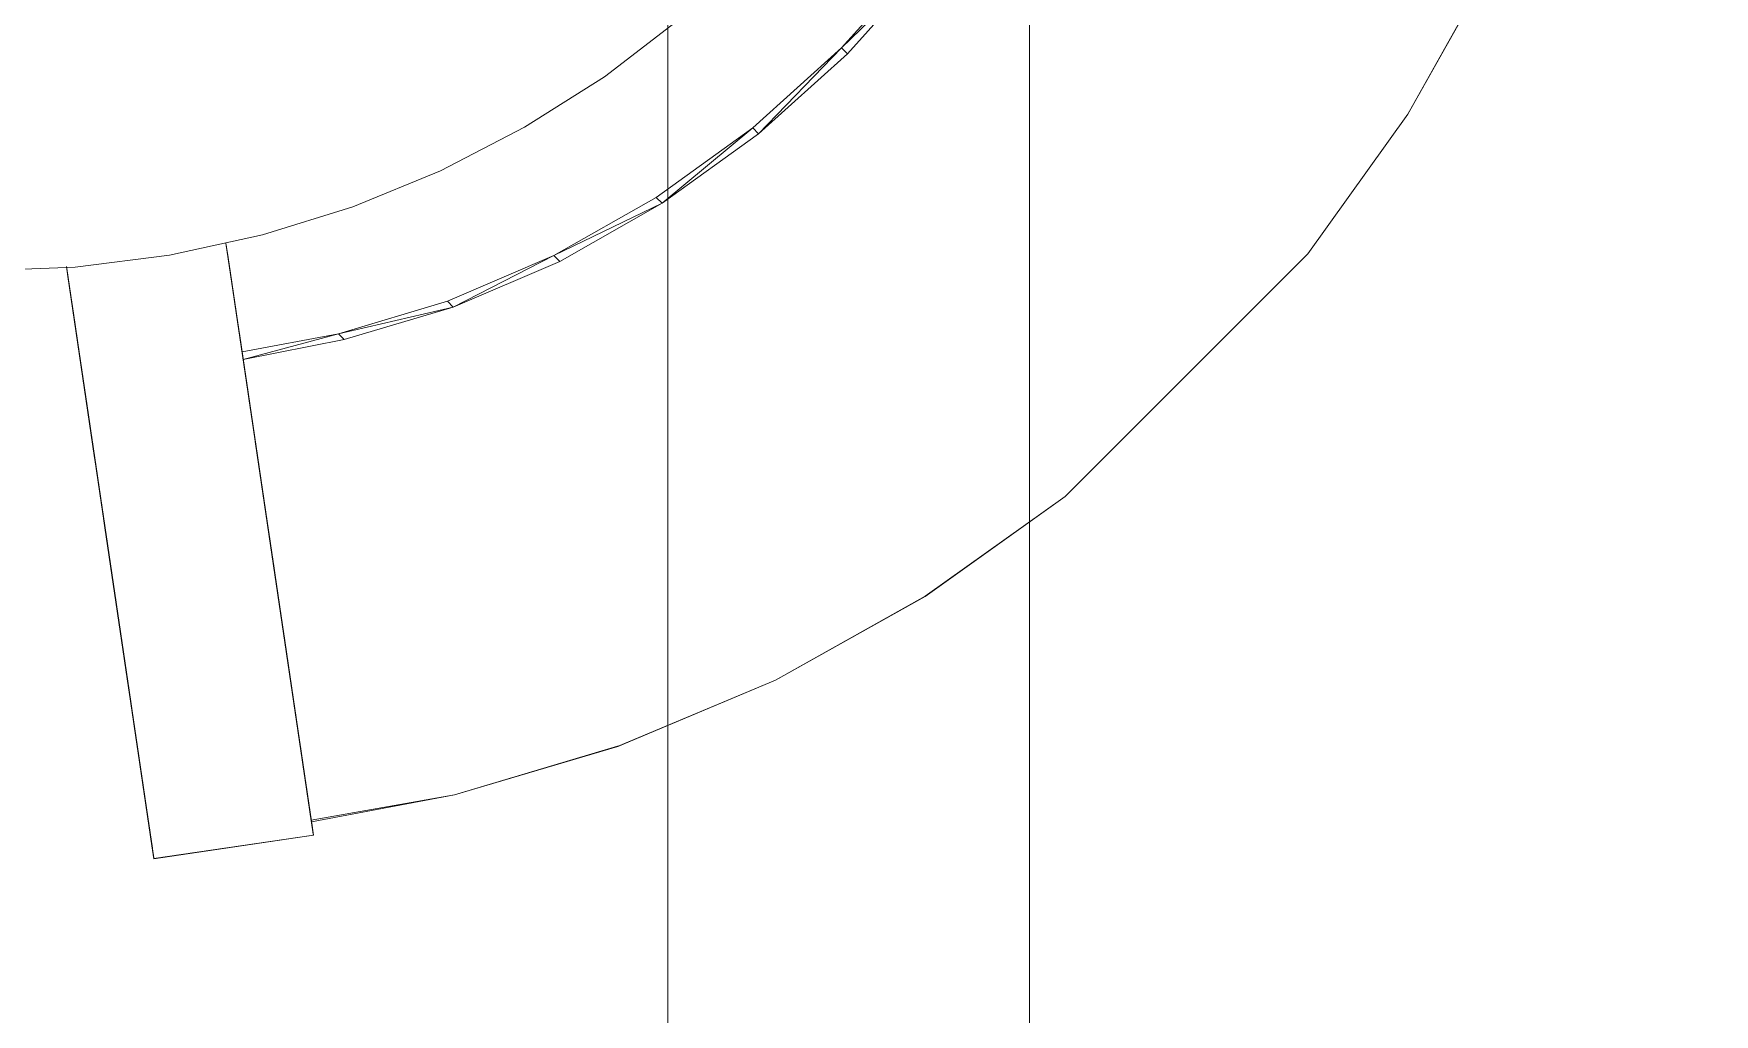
# Model space of a CAD drawing. Extents: x -566 to 72611, y -487 to 32334.
# Drawn here: x 51.11 to 62.85, y 194.61 to 201.46 of the extents above; entities that cross this region are included whole.
import ezdxf

# ---------------------------------------------------------------- set-up
doc = ezdxf.new("R2010")
doc.units = 0
doc.header["$LTSCALE"] = 0.5
doc.header["$MEASUREMENT"] = 0
doc.layers.add('ceilling', color=141, linetype='CONTINUOUS', lineweight=18)
doc.layers.add('floor', color=7, linetype='CONTINUOUS', lineweight=5, true_color=0xcfcfcf)
doc.layers.add('layout', color=7, linetype='CONTINUOUS', lineweight=5, true_color=0xcfcfcf)

msp = doc.modelspace()

# ---------------------------------------------------------------- hatches: boundary and pattern name
at = {"layer": 'floor'}
h = msp.add_hatch(dxfattribs=at)
h.set_pattern_fill('ANSI37', color=256, scale=100, angle=45)
h.set_pattern_definition([(90, (243.028, 267.632), (-12.5, 9e-16), []), (180, (243.028, 267.632), (-9e-16, -12.5), [])])
h.paths.add_polyline_path([(253.46925, 349.5), (154.11744, 349.5), (154.11744, 348.5), (101.14781, 348.5), (101.14781, 349.5), (0, 349.5), (0, 344.5), (36, 344.5, -0.33835703), (0, 308.66941), (0, 308.5), (0, 173.75), (253.46925, 173.75)])
h.paths.add_polyline_path([(36, 344.5), (0, 344.5), (0, 308.66941, 0.33835703)], flags=17)
h.paths.add_polyline_path([(253.46925, 173.75), (0, 173.75), (0, 173.74997), (0, 169.75), (253.46925, 169.75)])
h.paths.add_polyline_path([(253.46925, 169.75), (0, 169.75), (0, 149.21137), (36, 149.21137, -0.33835703), (0, 113.38078), (0, 113.21137), (0, 29.94998), (0, -5), (253.46925, -5)])
h.paths.add_polyline_path([(36, 149.21137), (0, 149.21137), (0, 113.38078, 0.33835703)], flags=17)
h.paths.add_polyline_path([(575.25, 169.75), (510, 169.75), (474.75, 169.75), (327.5, 169.75), (285.46925, 169.75), (285.46925, 165.75), (253.46925, 165.75), (253.46925, -5), (263.99725, -5), (263.99725, 95.99051), (287, 95.99051), (287, 97.5), (292, 97.5), (292, -5), (341.25, -5), (341.25, 13.02988), (341.25012, 15.02988), (346.24839, 15.02988, 0.36108524), (374.08728, 41.24999), (346.25012, 41.24999), (346.25012, 42.99999), (341.25, 42.99999), (341.25, 44.99999), (341.25, 97.5), (357.75, 97.5), (405.75, 97.5), (575.25, 97.5)])

# ---------------------------------------------------------------- linework, layer by layer
at = {"layer": 'ceilling'}
msp.add_line((58.06343, 349.5), (58.06343, 173.75), dxfattribs=at)
at = {"layer": 'layout'}
for points in [[(40.49762, 196.77264, -69.73263), (61.30317, 217.58074, -69.72025), (40.49643, 196.774, -69.72025)], [(61.30317, 217.58074, -69.72025), (40.49762, 196.77264, -69.73263), (61.30444, 217.57947, -69.73263)], [(57.30934, 201.98551, -77.49094), (57.34999, 201.94485, -76.60138), (56.75121, 201.36454, -77.4938)], [(57.34999, 201.94485, -76.60138), (56.75121, 201.36454, -77.4938), (56.79195, 201.3238, -76.60426)], [(61.29212, 201.94541, -67.41885), (60.70845, 200.90098, -67.49301), (61.29421, 201.94595, -67.45901)], [(55.61876, 201.56499, -79.38364), (55.09441, 201.1639, -80.51045), (55.61876, 201.56499, -80.51045)], [(55.09441, 201.1639, -80.51045), (55.61876, 201.56499, -79.38364), (55.09441, 201.1639, -79.38364)], [(56.17088, 200.76574, -76.60138), (56.75121, 201.36454, -77.4938), (56.13023, 200.8064, -77.49094)], [(56.75121, 201.36454, -77.4938), (56.17088, 200.76574, -76.60138), (56.79195, 201.3238, -76.60426)], [(55.09441, 201.1639, -79.38364), (54.53654, 200.81026, -80.51045), (55.09441, 201.1639, -80.51045)], [(54.53654, 200.81026, -80.51045), (55.09441, 201.1639, -79.38364), (54.53654, 200.81026, -79.38364)], [(60.00859, 199.92715, -67.55636), (60.70845, 200.90098, -67.49301), (60.01008, 199.92519, -67.51612)], [(54.53654, 200.81026, -79.38364), (53.94913, 200.50684, -80.51045), (54.53654, 200.81026, -80.51045)], [(53.94913, 200.50684, -80.51045), (54.53654, 200.81026, -79.38364), (53.94913, 200.50684, -79.38364)], [(55.49735, 200.27969, -76.5928), (56.13023, 200.8064, -77.49094), (55.4567, 200.32035, -77.48236)], [(56.13023, 200.8064, -77.49094), (55.49735, 200.27969, -76.5928), (56.17088, 200.76574, -76.60138)], [(53.94913, 200.50684, -79.38364), (53.33676, 200.25578, -80.51045), (53.94913, 200.50684, -80.51045)], [(53.33676, 200.25578, -80.51045), (53.94913, 200.50684, -79.38364), (53.33676, 200.25578, -79.38364)], [(53.33676, 200.25578, -79.38364), (52.70393, 200.05903, -80.51045), (53.33676, 200.25578, -80.51045)], [(52.70393, 200.05903, -80.51045), (53.33676, 200.25578, -79.38364), (52.70393, 200.05903, -79.38364)], [(54.74174, 199.9144, -77.46822), (55.49735, 200.27969, -76.5928), (55.4567, 200.32035, -77.48236)], [(55.49735, 200.27969, -76.5928), (54.74174, 199.9144, -77.46822), (54.78239, 199.87375, -76.57867)], [(52.70393, 200.05903, -79.38364), (52.0553, 199.91811, -80.51045), (52.70393, 200.05903, -80.51045)], [(52.0553, 199.91811, -80.51045), (52.70393, 200.05903, -79.38364), (52.0553, 199.91811, -79.38364)], [(52.62115, 198.84239, -87.07021), (52.4603, 199.93158, -87.19993), (52.4499, 200.00197, -86.63776)], [(52.62115, 198.84239, -87.07021), (52.4499, 200.00197, -86.63776), (52.61097, 198.9111, -86.52105)], [(52.0553, 199.91811, -79.38364), (51.39593, 199.83395, -80.51045), (52.0553, 199.91811, -80.51045)], [(51.39593, 199.83395, -80.51045), (52.0553, 199.91811, -79.38364), (51.39593, 199.83395, -79.38364)], [(52.6123, 198.90225, -79.9634), (52.45193, 199.98829, -79.80917), (52.71196, 198.22764, -76.3473)], [(52.71196, 198.22764, -76.3473), (52.45193, 199.98829, -79.80917), (52.55279, 199.30522, -76.14727)], [(52.63233, 198.76639, -87.61851), (52.47178, 199.85381, -87.76122), (52.4603, 199.93158, -87.19993)], [(52.63233, 198.76639, -87.61851), (52.4603, 199.93158, -87.19993), (52.62115, 198.84239, -87.07021)], [(54.03778, 199.55468, -76.55921), (54.74174, 199.9144, -77.46822), (53.99713, 199.59533, -77.44877)], [(54.74174, 199.9144, -77.46822), (54.03778, 199.55468, -76.55921), (54.78239, 199.87375, -76.57867)], [(60.00868, 199.92551, -67.47594), (58.31298, 198.23034, -67.52867), (60.01008, 199.92519, -67.51612)], [(51.39593, 199.83395, -79.38364), (50.73051, 199.80728, -80.51045), (51.39593, 199.83395, -80.51045)], [(50.73051, 199.80728, -80.51045), (51.39593, 199.83395, -79.38364), (50.73051, 199.80728, -79.38364)], [(51.34556, 199.76702, -87.19993), (51.50637, 198.67778, -87.07021), (51.33516, 199.83741, -86.63776)], [(51.33516, 199.83741, -86.63776), (51.50637, 198.67778, -87.07021), (51.49623, 198.74654, -86.52105)], [(51.33719, 199.82373, -79.80917), (51.49761, 198.73756, -79.9634), (51.59717, 198.06304, -76.34729)], [(51.33719, 199.82373, -79.80917), (51.59717, 198.06304, -76.34729), (51.43809, 199.14053, -76.14727)], [(51.35708, 199.68911, -87.76123), (51.51763, 198.6017, -87.61851), (51.34556, 199.76702, -87.19993)], [(51.34556, 199.76702, -87.19993), (51.51763, 198.6017, -87.61851), (51.50637, 198.67778, -87.07021)], [(52.64467, 198.68309, -88.16586), (52.48438, 199.76853, -88.32154), (52.47178, 199.85381, -87.76122)], [(52.64467, 198.68309, -88.16586), (52.47178, 199.85381, -87.76122), (52.63233, 198.76639, -87.61851)], [(52.65796, 198.59263, -88.71218), (52.49811, 199.67591, -88.8808), (52.48438, 199.76853, -88.32154)], [(52.65796, 198.59263, -88.71218), (52.48438, 199.76853, -88.32154), (52.64467, 198.68309, -88.16586)], [(51.36964, 199.60396, -88.32154), (51.52989, 198.51849, -88.16586), (51.35708, 199.68911, -87.76123)], [(51.35708, 199.68911, -87.76123), (51.52989, 198.51849, -88.16586), (51.51763, 198.6017, -87.61851)], [(52.67247, 198.49492, -89.25737), (52.51278, 199.57595, -89.4389), (52.49811, 199.67591, -88.8808)], [(52.67247, 198.49492, -89.25737), (52.49811, 199.67591, -88.8808), (52.65796, 198.59263, -88.71218)], [(51.38333, 199.5113, -88.8808), (51.54331, 198.42798, -88.71218), (51.36964, 199.60396, -88.32154)], [(51.36964, 199.60396, -88.32154), (51.54331, 198.42798, -88.71218), (51.52989, 198.51849, -88.16586)], [(52.68792, 198.39005, -89.80136), (52.52866, 199.46858, -89.99577), (52.51278, 199.57595, -89.4389)], [(52.68792, 198.39005, -89.80136), (52.51278, 199.57595, -89.4389), (52.67247, 198.49492, -89.25737)], [(53.23521, 199.3684, -77.42431), (54.03778, 199.55468, -76.55921), (53.99713, 199.59533, -77.44877)], [(54.03778, 199.55468, -76.55921), (53.23521, 199.3684, -77.42431), (53.27586, 199.32775, -76.53475)], [(51.39813, 199.4113, -89.4389), (51.55769, 198.33032, -89.25737), (51.38333, 199.5113, -88.8808)], [(51.38333, 199.5113, -88.8808), (51.55769, 198.33032, -89.25737), (51.54331, 198.42798, -88.71218)], [(51.41388, 199.30397, -89.99577), (51.57318, 198.22548, -89.80136), (51.39813, 199.4113, -89.4389)], [(51.39813, 199.4113, -89.4389), (51.57318, 198.22548, -89.80136), (51.55769, 198.33032, -89.25737)], [(52.70453, 198.27753, -90.34601), (52.54554, 199.35425, -90.54951), (52.52866, 199.46858, -89.99577)], [(52.70453, 198.27753, -90.34601), (52.52866, 199.46858, -89.99577), (52.68792, 198.39005, -89.80136)], [(51.43084, 199.18956, -90.54951), (51.58979, 198.11297, -90.34601), (51.41388, 199.30397, -89.99577)], [(51.41388, 199.30397, -89.99577), (51.58979, 198.11297, -90.34601), (51.57318, 198.22548, -89.80136)], [(52.72106, 198.16597, -90.87189), (52.56207, 199.24234, -91.07691), (52.54554, 199.35425, -90.54951)], [(52.72106, 198.16597, -90.87189), (52.54554, 199.35425, -90.54951), (52.70453, 198.27753, -90.34601)], [(52.71196, 198.22764, -76.3473), (52.55279, 199.30522, -76.14727), (52.81497, 197.52964, -73.24213)], [(52.81497, 197.52964, -73.24213), (52.55279, 199.30522, -76.14727), (52.65645, 198.60321, -73.02425)], [(52.57025, 199.18716, -91.33982), (53.23521, 199.3684, -77.42431), (52.56207, 199.24234, -91.07691)], [(53.23521, 199.3684, -77.42431), (52.57025, 199.18716, -91.33982), (53.27586, 199.32775, -76.53475)], [(51.44737, 199.07765, -91.07691), (51.60628, 198.00136, -90.87189), (51.43084, 199.18956, -90.54951)], [(51.43084, 199.18956, -90.54951), (51.60628, 198.00136, -90.87189), (51.58979, 198.11297, -90.34601)], [(52.73738, 198.05523, -91.39996), (52.57842, 199.13198, -91.60274), (52.56207, 199.24234, -91.07691)], [(52.73738, 198.05523, -91.39996), (52.56207, 199.24234, -91.07691), (52.72106, 198.16597, -90.87189)], [(51.43809, 199.14053, -76.14727), (51.59717, 198.06304, -76.34729), (51.70024, 197.36508, -73.24213)], [(51.43809, 199.14053, -76.14727), (51.70024, 197.36508, -73.24213), (51.54167, 198.4386, -73.02425)], [(51.57702, 198.19946, -71.9604), (51.43809, 199.14053, -76.14727), (51.54167, 198.4386, -73.02425)], [(51.46364, 198.96738, -91.60274), (51.6226, 197.89062, -91.39996), (51.44737, 199.07765, -91.07691)], [(51.44737, 199.07765, -91.07691), (51.6226, 197.89062, -91.39996), (51.60628, 198.00136, -90.87189)], [(52.75352, 197.94569, -91.92825), (52.59448, 199.02288, -92.1288), (52.57842, 199.13198, -91.60274)], [(52.75352, 197.94569, -91.92825), (52.57842, 199.13198, -91.60274), (52.73738, 198.05523, -91.39996)], [(51.47974, 198.85832, -92.1288), (51.63887, 197.78104, -91.92825), (51.46364, 198.96738, -91.60274)], [(51.46364, 198.96738, -91.60274), (51.63887, 197.78104, -91.92825), (51.6226, 197.89062, -91.39996)], [(52.76957, 197.83728, -92.45678), (52.6104, 198.91503, -92.65508), (52.59448, 199.02288, -92.1288)], [(52.76957, 197.83728, -92.45678), (52.59448, 199.02288, -92.1288), (52.75352, 197.94569, -91.92825)], [(51.49567, 198.75046, -92.65508), (51.65483, 197.67271, -92.45678), (51.47974, 198.85832, -92.1288)], [(51.47974, 198.85832, -92.1288), (51.65483, 197.67271, -92.45678), (51.63887, 197.78104, -91.92825)], [(52.78537, 197.73016, -92.98553), (52.62616, 198.80838, -93.18158), (52.6104, 198.91503, -92.65508)], [(52.78537, 197.73016, -92.98553), (52.6104, 198.91503, -92.65508), (52.76957, 197.83728, -92.45678)], [(51.51146, 198.64369, -93.18159), (51.67063, 197.56559, -92.98553), (51.49567, 198.75046, -92.65508)], [(51.49567, 198.75046, -92.65508), (51.67063, 197.56559, -92.98553), (51.65483, 197.67271, -92.45678)], [(52.80103, 197.62429, -93.5145), (52.64169, 198.7029, -93.70831), (52.62616, 198.80838, -93.18158)], [(52.80103, 197.62429, -93.5145), (52.62616, 198.80838, -93.18158), (52.78537, 197.73016, -92.98553)], [(51.52704, 198.53825, -93.70831), (51.68625, 197.45968, -93.5145), (51.51146, 198.64369, -93.18159)], [(51.51146, 198.64369, -93.18159), (51.68625, 197.45968, -93.5145), (51.67063, 197.56559, -92.98553)], [(52.81649, 197.51959, -94.04369), (52.6571, 198.59868, -94.23525), (52.64169, 198.7029, -93.70831)], [(52.80103, 197.62429, -93.5145), (52.64169, 198.7029, -93.70831), (52.81649, 197.51959, -94.04369)], [(52.81497, 197.52964, -73.24213), (52.65645, 198.60321, -73.02425), (52.85024, 197.29076, -72.17908)], [(52.85024, 197.29076, -72.17908), (52.65645, 198.60321, -73.02425), (52.69176, 198.36402, -71.9604)], [(52.83176, 197.41609, -94.5731), (52.67234, 198.49566, -94.76241), (52.6571, 198.59868, -94.23525)], [(52.83176, 197.41609, -94.5731), (52.6571, 198.59868, -94.23525), (52.81649, 197.51959, -94.04369)], [(51.54245, 198.43403, -94.23525), (51.7017, 197.35498, -94.04369), (51.52704, 198.53825, -93.70831)], [(51.52704, 198.53825, -93.70831), (51.7017, 197.35498, -94.04369), (51.68625, 197.45968, -93.5145)], [(52.84683, 197.31394, -95.10271), (52.68736, 198.3938, -95.28979), (52.67234, 198.49566, -94.76241)], [(52.84683, 197.31394, -95.10271), (52.67234, 198.49566, -94.76241), (52.83176, 197.41609, -94.5731)], [(51.54167, 198.4386, -73.02425), (51.70024, 197.36508, -73.24213), (51.73554, 197.12607, -72.17908)], [(51.54167, 198.4386, -73.02425), (51.73554, 197.12607, -72.17908), (51.57702, 198.19946, -71.9604)], [(51.55764, 198.33096, -94.76241), (51.71703, 197.25153, -94.5731), (51.54245, 198.43403, -94.23525)], [(51.54245, 198.43403, -94.23525), (51.71703, 197.25153, -94.5731), (51.7017, 197.35498, -94.04369)], [(52.86176, 197.21286, -95.63255), (52.70225, 198.2932, -95.81737), (52.68736, 198.3938, -95.28979)], [(52.86176, 197.21286, -95.63255), (52.68736, 198.3938, -95.28979), (52.84683, 197.31394, -95.10271)], [(52.85024, 197.29076, -72.17908), (52.69176, 198.36402, -71.9604), (52.85688, 197.24579, -71.98071)], [(52.85688, 197.24579, -71.98071), (52.69176, 198.36402, -71.9604), (52.86366, 197.20026, -71.78289)], [(52.86366, 197.20026, -71.78289), (52.69176, 198.36402, -71.9604), (52.69845, 198.31858, -71.75961)], [(51.57262, 198.22924, -95.28979), (51.73213, 197.14924, -95.10271), (51.55764, 198.33096, -94.76241)], [(51.55764, 198.33096, -94.76241), (51.73213, 197.14924, -95.10271), (51.71703, 197.25153, -94.5731)], [(52.86366, 197.20026, -71.78289), (52.69845, 198.31858, -71.75961), (52.87048, 197.15408, -71.58521)], [(52.87048, 197.15408, -71.58521), (52.69845, 198.31858, -71.75961), (52.70535, 198.27231, -71.55856)], [(52.87656, 197.11303, -96.16259), (52.71688, 198.19389, -96.34516), (52.70225, 198.2932, -95.81737)], [(52.87656, 197.11303, -96.16259), (52.70225, 198.2932, -95.81737), (52.86176, 197.21286, -95.63255)], [(52.87048, 197.15408, -71.58521), (52.70535, 198.27231, -71.55856), (52.87738, 197.10729, -71.38766)], [(52.87738, 197.10729, -71.38766), (52.70535, 198.27231, -71.55856), (52.71226, 198.22536, -71.35767)], [(51.58751, 198.12864, -95.81737), (51.74702, 197.0483, -95.63255), (51.57262, 198.22924, -95.28979)], [(51.57262, 198.22924, -95.28979), (51.74702, 197.0483, -95.63255), (51.73213, 197.14924, -95.10271)], [(51.57702, 198.19946, -71.9604), (51.73554, 197.12607, -72.17908), (51.74223, 197.08114, -71.98071)], [(51.57702, 198.19946, -71.9604), (51.74223, 197.08114, -71.98071), (51.74888, 197.03565, -71.78289)], [(51.57702, 198.19946, -71.9604), (51.74888, 197.03565, -71.78289), (51.5838, 198.15393, -71.75961)], [(51.5838, 198.15393, -71.75961), (51.74888, 197.03565, -71.78289), (51.75574, 196.98952, -71.58521)], [(51.5838, 198.15393, -71.75961), (51.75574, 196.98952, -71.58521), (51.59057, 198.10771, -71.55856)], [(51.60218, 198.0292, -96.34516), (51.76178, 196.94843, -96.16259), (51.58751, 198.12864, -95.81737)], [(51.58751, 198.12864, -95.81737), (51.76178, 196.94843, -96.16259), (51.74702, 197.0483, -95.63255)], [(52.87738, 197.10729, -71.38766), (52.71226, 198.22536, -71.35767), (52.88433, 197.05986, -71.19027)], [(52.88433, 197.05986, -71.19027), (52.71226, 198.22536, -71.35767), (52.71929, 198.17784, -71.1569)], [(52.71688, 198.19389, -96.34516), (52.89102, 197.01459, -96.69225), (52.73142, 198.09554, -96.8737)], [(52.89102, 197.01459, -96.69225), (52.71688, 198.19389, -96.34516), (52.87656, 197.11303, -96.16259)], [(52.88433, 197.05986, -71.19027), (52.71929, 198.17784, -71.1569), (52.89145, 197.01174, -70.99301)], [(52.89145, 197.01174, -70.99301), (52.71929, 198.17784, -71.1569), (52.72641, 198.12954, -70.95628)], [(52.89145, 197.01174, -70.99301), (52.72641, 198.12954, -70.95628), (52.8987, 196.96289, -70.7959)], [(52.8987, 196.96289, -70.7959), (52.72641, 198.12954, -70.95628), (52.73362, 198.08065, -70.75581)], [(58.31298, 198.23034, -67.52867), (57.3359, 197.53465, -67.47775), (57.33614, 197.53316, -67.51794)], [(51.59057, 198.10771, -71.55856), (51.75574, 196.98952, -71.58521), (51.7626, 196.94269, -71.38766)], [(51.59057, 198.10771, -71.55856), (51.7626, 196.94269, -71.38766), (51.59752, 198.06079, -71.35767)], [(51.59717, 198.06304, -76.34729), (51.73554, 197.12607, -72.17908), (51.70024, 197.36508, -73.24213)], [(51.59752, 198.06079, -71.35767), (51.7626, 196.94269, -71.38766), (51.76964, 196.89517, -71.19027)], [(51.59752, 198.06079, -71.35767), (51.76964, 196.89517, -71.19027), (51.60451, 198.01323, -71.1569)], [(51.77628, 196.85003, -96.69225), (51.60218, 198.0292, -96.34516), (51.61668, 197.93097, -96.8737)], [(51.60218, 198.0292, -96.34516), (51.77628, 196.85003, -96.69225), (51.76178, 196.94843, -96.16259)], [(51.60451, 198.01323, -71.1569), (51.76964, 196.89517, -71.19027), (51.77676, 196.84705, -70.99301)], [(51.60451, 198.01323, -71.1569), (51.77676, 196.84705, -70.99301), (51.61168, 197.96498, -70.95628)], [(52.8987, 196.96289, -70.7959), (52.73362, 198.08065, -70.75581), (52.90595, 196.91351, -70.59894)], [(52.90595, 196.91351, -70.59894), (52.73362, 198.08065, -70.75581), (52.741, 198.03106, -70.55549)], [(52.90595, 196.91351, -70.59894), (52.741, 198.03106, -70.55549), (52.91342, 196.86332, -70.40212)], [(52.91342, 196.86332, -70.40212), (52.741, 198.03106, -70.55549), (52.74838, 197.98078, -70.35532)], [(51.61168, 197.96498, -70.95628), (51.77676, 196.84705, -70.99301), (51.78392, 196.79828, -70.7959)], [(51.61168, 197.96498, -70.95628), (51.78392, 196.79828, -70.7959), (51.61888, 197.91608, -70.75581)], [(51.61888, 197.91608, -70.75581), (51.78392, 196.79828, -70.7959), (51.79126, 196.74882, -70.59894)], [(51.61888, 197.91608, -70.75581), (51.79126, 196.74882, -70.59894), (51.62622, 197.86645, -70.55549)], [(52.91342, 196.86332, -70.40212), (52.74838, 197.98078, -70.35532), (52.92089, 196.81261, -70.20546)], [(52.92089, 196.81261, -70.20546), (52.74838, 197.98078, -70.35532), (52.75589, 197.92994, -70.1553)], [(52.92089, 196.81261, -70.20546), (52.75589, 197.92994, -70.1553), (52.92848, 196.76116, -70.00896)], [(52.92848, 196.76116, -70.00896), (52.75589, 197.92994, -70.1553), (52.76349, 197.87832, -69.95543)], [(51.62622, 197.86645, -70.55549), (51.79126, 196.74882, -70.59894), (51.79864, 196.69871, -70.40212)], [(51.62622, 197.86645, -70.55549), (51.79864, 196.69871, -70.40212), (51.63364, 197.81621, -70.35532)], [(51.63364, 197.81621, -70.35532), (51.79864, 196.69871, -70.40212), (51.8061, 196.648, -70.20546)], [(51.63364, 197.81621, -70.35532), (51.8061, 196.648, -70.20546), (51.64111, 197.76533, -70.1553)], [(52.92848, 196.76116, -70.00896), (52.76349, 197.87832, -69.95543), (52.93612, 196.70942, -69.81377)], [(52.93612, 196.70942, -69.81377), (52.76349, 197.87832, -69.95543), (52.77117, 197.8261, -69.75571)], [(52.93612, 196.70942, -69.81377), (52.77117, 197.8261, -69.75571), (52.94536, 196.64667, -69.58437)], [(52.94536, 196.64667, -69.58437), (52.77117, 197.8261, -69.75571), (52.77907, 197.77288, -69.55508)], [(52.94536, 196.64667, -69.58437), (52.77907, 197.77288, -69.55508), (52.95507, 196.58128, -69.35687)], [(52.95507, 196.58128, -69.35687), (52.77907, 197.77288, -69.55508), (52.78869, 197.70741, -69.31577)], [(51.64111, 197.76533, -70.1553), (51.8061, 196.648, -70.20546), (51.81374, 196.5966, -70.00895)], [(51.64111, 197.76533, -70.1553), (51.81374, 196.5966, -70.00895), (51.64875, 197.71376, -69.95543)], [(51.64875, 197.71376, -69.95543), (51.81374, 196.5966, -70.00895), (51.82138, 196.54485, -69.81377)], [(51.64875, 197.71376, -69.95543), (51.82138, 196.54485, -69.81377), (51.65652, 197.66145, -69.75571)], [(51.65652, 197.66145, -69.75571), (51.82138, 196.54485, -69.81377), (51.8307, 196.48202, -69.58437)], [(51.65652, 197.66145, -69.75571), (51.8307, 196.48202, -69.58437), (51.66433, 197.60832, -69.55508)], [(52.95507, 196.58128, -69.35687), (52.78869, 197.70741, -69.31577), (52.96508, 196.51309, -69.13014)], [(52.96508, 196.51309, -69.13014), (52.78869, 197.70741, -69.31577), (52.79888, 197.63853, -69.07613)], [(51.66433, 197.60832, -69.55508), (51.8307, 196.48202, -69.58437), (51.84029, 196.41667, -69.35687)], [(51.66433, 197.60832, -69.55508), (51.84029, 196.41667, -69.35687), (51.67404, 197.54276, -69.31577)], [(51.67404, 197.54276, -69.31577), (51.84029, 196.41667, -69.35687), (51.85039, 196.3484, -69.13013)], [(51.67404, 197.54276, -69.31577), (51.85039, 196.3484, -69.13013), (51.68414, 197.47397, -69.07613)], [(52.96508, 196.51309, -69.13014), (52.79888, 197.63853, -69.07613), (52.97561, 196.44197, -68.90421)], [(52.97561, 196.44197, -68.90421), (52.79888, 197.63853, -69.07613), (52.80954, 197.56667, -68.83732)], [(52.97561, 196.44197, -68.90421), (52.80954, 197.56667, -68.83732), (52.98653, 196.36795, -68.6791)], [(52.98653, 196.36795, -68.6791), (52.80954, 197.56667, -68.83732), (52.81925, 197.50077, -68.69098)], [(56.29004, 196.94869, -67.49601), (57.3343, 197.53495, -67.55817), (57.33614, 197.53316, -67.51794)], [(51.68414, 197.47397, -69.07613), (51.85039, 196.3484, -69.13013), (51.86083, 196.27736, -68.90421)], [(51.68414, 197.47397, -69.07613), (51.86083, 196.27736, -68.90421), (51.69476, 197.40207, -68.83732)], [(52.98653, 196.36795, -68.6791), (52.81925, 197.50077, -68.69098), (52.82939, 197.43219, -68.54575)], [(52.98653, 196.36795, -68.6791), (52.82939, 197.43219, -68.54575), (52.99784, 196.29121, -68.45486)], [(52.99784, 196.29121, -68.45486), (52.82939, 197.43219, -68.54575), (52.83992, 197.36107, -68.40167)], [(51.69476, 197.40207, -68.83732), (51.86083, 196.27736, -68.90421), (51.87179, 196.20339, -68.6791)], [(51.69476, 197.40207, -68.83732), (51.87179, 196.20339, -68.6791), (51.70451, 197.33621, -68.69098)], [(51.70451, 197.33621, -68.69098), (51.87179, 196.20339, -68.6791), (51.71465, 197.26763, -68.54575)], [(52.99784, 196.29121, -68.45486), (52.83992, 197.36107, -68.40167), (53.00962, 196.2115, -68.23151)], [(53.00962, 196.2115, -68.23151), (52.83992, 197.36107, -68.40167), (52.85075, 197.28731, -68.25877)], [(51.71465, 197.26763, -68.54575), (51.87179, 196.20339, -68.6791), (51.88314, 196.12652, -68.45486)], [(51.71465, 197.26763, -68.54575), (51.88314, 196.12652, -68.45486), (51.72514, 197.19646, -68.40167)], [(51.72514, 197.19646, -68.40167), (51.88314, 196.12652, -68.45486), (51.89488, 196.04694, -68.23151)], [(51.72514, 197.19646, -68.40167), (51.89488, 196.04694, -68.23151), (51.73602, 197.12275, -68.25877)], [(53.00962, 196.2115, -68.23151), (52.85075, 197.28731, -68.25877), (52.86206, 197.21092, -68.11711)], [(53.00962, 196.2115, -68.23151), (52.86206, 197.21092, -68.11711), (53.02179, 196.12907, -68.00909)], [(53.02179, 196.12907, -68.00909), (52.86206, 197.21092, -68.11711), (52.87376, 197.13198, -67.97672)], [(51.73602, 197.12275, -68.25877), (51.89488, 196.04694, -68.23151), (51.74732, 197.04636, -68.11711)], [(53.02179, 196.12907, -68.00909), (52.87376, 197.13198, -67.97672), (53.03435, 196.04374, -67.78764)], [(53.03435, 196.04374, -67.78764), (52.87376, 197.13198, -67.97672), (52.88571, 197.05054, -67.83765)], [(51.74732, 197.04636, -68.11711), (51.89488, 196.04694, -68.23151), (51.9071, 195.96437, -68.0091)], [(51.74732, 197.04636, -68.11711), (51.9071, 195.96437, -68.0091), (51.75898, 196.96738, -67.97672)], [(51.75898, 196.96738, -67.97672), (51.9071, 195.96437, -68.0091), (51.9197, 195.87909, -67.78764)], [(51.77097, 196.88598, -67.83765), (51.9197, 195.87909, -67.78764), (51.75898, 196.96738, -67.97672)], [(53.03435, 196.04374, -67.78764), (52.88571, 197.05054, -67.83765), (52.8981, 196.9666, -67.69993)], [(53.03435, 196.04374, -67.78764), (52.8981, 196.9666, -67.69993), (53.04738, 195.95561, -67.56718)], [(53.04738, 195.95561, -67.56718), (52.8981, 196.9666, -67.69993), (52.91087, 196.88011, -67.56361)], [(56.29004, 196.94869, -67.49601), (55.18933, 196.4862, -67.423), (55.18851, 196.48435, -67.46316)], [(51.77097, 196.88598, -67.83765), (51.9197, 195.87909, -67.78764), (51.78345, 196.80195, -67.69993)], [(53.04738, 195.95561, -67.56718), (52.91087, 196.88011, -67.56361), (53.0608, 195.86477, -67.34775)], [(53.0608, 195.86477, -67.34775), (52.91087, 196.88011, -67.56361), (52.92399, 196.7912, -67.42873)], [(51.78345, 196.80195, -67.69993), (51.9197, 195.87909, -67.78764), (51.93264, 195.79105, -67.56718)], [(51.78345, 196.80195, -67.69993), (51.93264, 195.79105, -67.56718), (51.79622, 196.71546, -67.56361)], [(51.79622, 196.71546, -67.56361), (51.93264, 195.79105, -67.56718), (51.94611, 195.70007, -67.34775)], [(51.79622, 196.71546, -67.56361), (51.94611, 195.70007, -67.34775), (51.80934, 196.62655, -67.42873)], [(53.0608, 195.86477, -67.34775), (52.92399, 196.7912, -67.42873), (52.93754, 196.69979, -67.29533)], [(51.80934, 196.62655, -67.42873), (51.94611, 195.70007, -67.34775), (51.82276, 196.53519, -67.29533)], [(53.0608, 195.86477, -67.34775), (52.93754, 196.69979, -67.29533), (53.06063, 195.86597, -67.30764)], [(53.06063, 195.86597, -67.30764), (52.93754, 196.69979, -67.29533), (53.05981, 195.87171, -67.2679)], [(53.05981, 195.87171, -67.2679), (52.93754, 196.69979, -67.29533), (52.95136, 196.60605, -67.16345)], [(53.05981, 195.87171, -67.2679), (52.95136, 196.60605, -67.16345), (53.0583, 195.88194, -67.22897)], [(53.0583, 195.88194, -67.22897), (52.95136, 196.60605, -67.16345), (53.05614, 195.89653, -67.19132)], [(53.05614, 195.89653, -67.19132), (52.95136, 196.60605, -67.16345), (53.05342, 195.91522, -67.15537)], [(53.05342, 195.91522, -67.15537), (52.95136, 196.60605, -67.16345), (52.95533, 196.57912, -67.12991)], [(51.82276, 196.53519, -67.29533), (51.94611, 195.70007, -67.34775), (51.94598, 195.70132, -67.30764)], [(51.82276, 196.53519, -67.29533), (51.94598, 195.70132, -67.30764), (51.94503, 195.70711, -67.2679)], [(51.82276, 196.53519, -67.29533), (51.94503, 195.70711, -67.2679), (51.83666, 196.44136, -67.16345)], [(53.05342, 195.91522, -67.15537), (52.95533, 196.57912, -67.12991), (53.05006, 195.93792, -67.12155)], [(53.05006, 195.93792, -67.12155), (52.95533, 196.57912, -67.12991), (52.95981, 196.54891, -67.099)], [(53.05006, 195.93792, -67.12155), (52.95981, 196.54891, -67.099), (53.04613, 195.96437, -67.09026)], [(53.04613, 195.96437, -67.09026), (52.95981, 196.54891, -67.099), (52.96473, 196.51568, -67.07101)], [(53.04613, 195.96437, -67.09026), (52.96473, 196.51568, -67.07101), (53.04173, 195.99415, -67.06184)], [(53.04173, 195.99415, -67.06184), (52.96473, 196.51568, -67.07101), (52.97, 196.47986, -67.0462)], [(53.04173, 195.99415, -67.06184), (52.97, 196.47986, -67.0462), (53.03685, 196.02708, -67.03663)], [(53.03685, 196.02708, -67.03663), (52.97, 196.47986, -67.0462), (52.9757, 196.44153, -67.0248)], [(54.04551, 196.14616, -67.41982), (55.18653, 196.48599, -67.50339), (55.18851, 196.48435, -67.46316)], [(51.83666, 196.44136, -67.16345), (51.94503, 195.70711, -67.2679), (51.94352, 195.71734, -67.22897)], [(51.83666, 196.44136, -67.16345), (51.94352, 195.71734, -67.22897), (51.94136, 195.73192, -67.19132)], [(51.83666, 196.44136, -67.16345), (51.94136, 195.73192, -67.19132), (51.93864, 195.75061, -67.15537)], [(51.83666, 196.44136, -67.16345), (51.93864, 195.75061, -67.15537), (51.84067, 196.41447, -67.12991)], [(51.84067, 196.41447, -67.12991), (51.93864, 195.75061, -67.15537), (51.93532, 195.77336, -67.12155)], [(51.84067, 196.41447, -67.12991), (51.93532, 195.77336, -67.12155), (51.84503, 196.38431, -67.099)], [(51.84503, 196.38431, -67.099), (51.93532, 195.77336, -67.12155), (51.93139, 195.79981, -67.09026)], [(51.84503, 196.38431, -67.099), (51.93139, 195.79981, -67.09026), (51.85, 196.35112, -67.07101)], [(53.03685, 196.02708, -67.03663), (52.9757, 196.44153, -67.0248), (53.03159, 196.06256, -67.01492)], [(53.03159, 196.06256, -67.01492), (52.9757, 196.44153, -67.0248), (52.98161, 196.40135, -67.00702)], [(53.03159, 196.06256, -67.01492), (52.98161, 196.40135, -67.00702), (53.02831, 196.085, -67.00424)], [(53.02831, 196.085, -67.00424), (52.98161, 196.40135, -67.00702), (52.98774, 196.35949, -66.99302)], [(53.02831, 196.085, -67.00424), (52.98774, 196.35949, -66.99302), (53.02019, 196.1399, -66.983)], [(53.02019, 196.1399, -66.983), (52.98774, 196.35949, -66.99302), (52.99417, 196.31637, -66.98292)], [(51.85, 196.35112, -67.07101), (51.93139, 195.79981, -67.09026), (51.92699, 195.82959, -67.06184)], [(51.85, 196.35112, -67.07101), (51.92699, 195.82959, -67.06184), (51.85531, 196.31517, -67.0462)], [(51.85531, 196.31517, -67.0462), (51.92699, 195.82959, -67.06184), (51.92216, 195.86239, -67.03663)], [(51.85531, 196.31517, -67.0462), (51.92216, 195.86239, -67.03663), (51.86096, 196.27697, -67.0248)], [(51.86096, 196.27697, -67.0248), (51.92216, 195.86239, -67.03663), (51.91694, 195.89791, -67.01492)], [(51.86096, 196.27697, -67.0248), (51.91694, 195.89791, -67.01492), (51.86683, 196.23675, -67.00702)], [(53.02019, 196.1399, -66.983), (52.99417, 196.31637, -66.98292), (53.01372, 196.18383, -66.97688)], [(53.01372, 196.18383, -66.97688), (52.99417, 196.31637, -66.98292), (53.00064, 196.27244, -66.97684)], [(53.01372, 196.18383, -66.97688), (53.00064, 196.27244, -66.97684), (53.0072, 196.22807, -66.97481)], [(51.86683, 196.23675, -67.00702), (51.91694, 195.89791, -67.01492), (51.91357, 195.92044, -67.00424)], [(51.86683, 196.23675, -67.00702), (51.91357, 195.92044, -67.00424), (51.87309, 196.19484, -66.99302)], [(51.87309, 196.19484, -66.99302), (51.91357, 195.92044, -67.00424), (51.9055, 195.97521, -66.983)], [(51.87309, 196.19484, -66.99302), (51.9055, 195.97521, -66.983), (51.87939, 196.15177, -66.98292)], [(51.87939, 196.15177, -66.98292), (51.9055, 195.97521, -66.983), (51.89902, 196.01914, -66.97688)], [(51.87939, 196.15177, -66.98292), (51.89902, 196.01914, -66.97688), (51.8859, 196.10788, -66.97684)], [(53.02019, 196.1399, -66.983), (53.02602, 196.10032, -66.99698), (53.02831, 196.085, -67.00424)], [(54.04551, 196.14616, -67.41982), (53.04695, 195.9588, -67.06297), (53.04538, 195.96943, -67.09033)], [(51.8859, 196.10788, -66.97684), (51.89902, 196.01914, -66.97688), (51.89246, 196.06351, -66.97481)], [(53.0608, 195.86477, -67.34775), (51.94598, 195.70132, -67.30764), (51.94611, 195.70007, -67.34775)]]:
    msp.add_3dface(points, dxfattribs=at)

doc.saveas('drawing.dxf')
